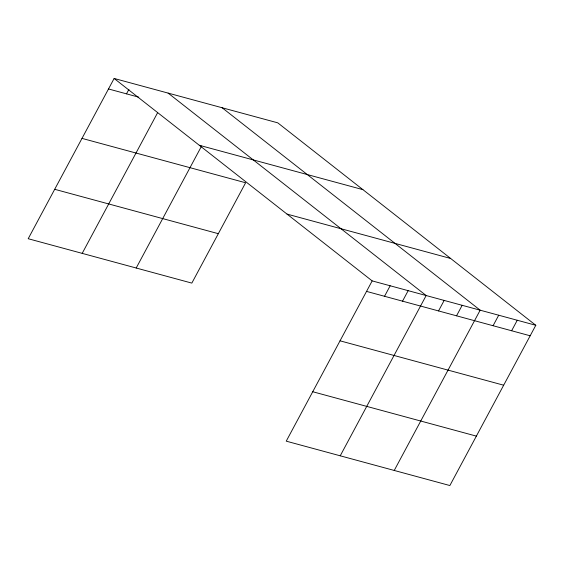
<?xml version="1.0" encoding="UTF-8"?>
<svg xmlns="http://www.w3.org/2000/svg" width="564" height="564" viewBox="0 0 564 564"><rect width="100%" height="100%" fill="white"/><g stroke="black" fill="none" stroke-linecap="round" stroke-linejoin="round"><path stroke-width="0.85" d="M535.8 325.28L372.169 280.893L286.237 441.161L449.868 485.541L535.8 325.28L277.763 122.839L114.132 78.459L28.2 238.72L191.831 283.107L245.629 182.764L81.999 138.384M126.498 93.85L128.909 89.345M82.196 253.37L157.525 112.878M136.199 268.013L201.588 146.055M384.535 296.283L390.168 285.779M402.534 301.162L408.167 290.657M340.233 455.804L426.165 295.543L168.128 93.109M438.538 310.926L444.164 300.422M456.537 315.812L462.17 305.307M394.236 470.454L480.168 310.186L222.124 107.752M493.077 325.724L498.71 315.22M511.626 330.751L517.259 320.246M108.499 88.964L138.772 97.177M199.282 145.265L362.913 189.645M287.02 214.094L450.65 258.474M54.701 189.3L218.331 233.686M366.537 291.398L530.167 335.784M340.036 340.818L503.666 385.205M312.738 391.74L476.368 436.12M114.132 78.459L372.169 280.893"/></g></svg>
